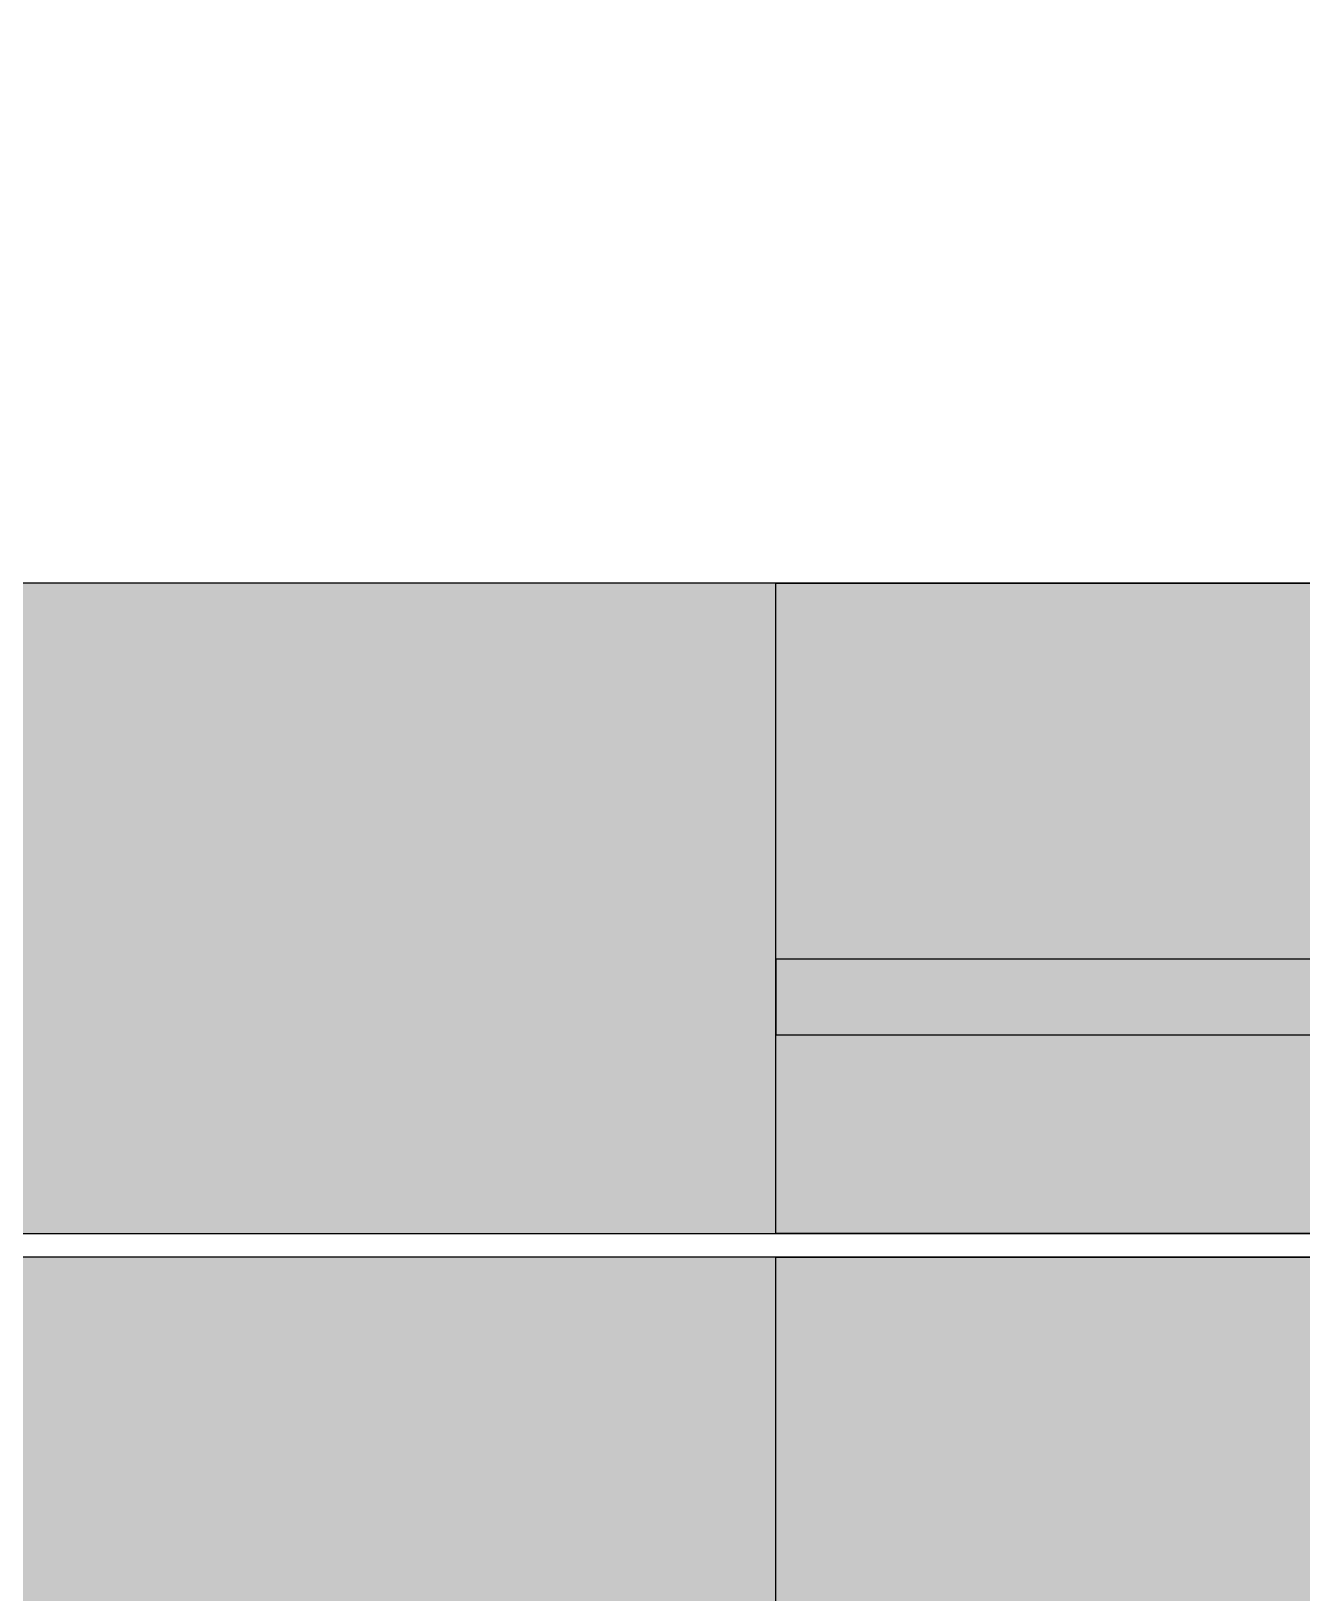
# Model space of a CAD drawing. Header units: millimetres. Extents: x -9400 to 16593, y -27108 to 22430.
# Drawn here: x -6800 to -6262, y 5398 to 6058 of the extents above; entities that cross this region are included whole.
import ezdxf
from ezdxf.enums import TextEntityAlignment as Align

# ---------------------------------------------------------------- set-up
doc = ezdxf.new("R2010")
doc.units = ezdxf.units.MM
doc.set_wipeout_variables(frame=1)
doc.layers.add('Техника LTM 11200-9.1', color=250, linetype='Continuous')
doc.layers.add('Техника LTM 11200-9.1 Штрих', color=7, linetype='Continuous', true_color=0xffd452)
doc.styles.add('arial', font='arial.ttf')

# ---------------------------------------------------------------- blocks, each defined once
blk = doc.blocks.new('LTM 11200-9.1-20240608.130851')
at = {"color": 0, "linetype": 'ByBlock', "lineweight": -2, "ltscale": 50, "transparency": 16777216}
blk.add_wipeout([(1022.8146851898641, 508.8058813024984), (984.1908195091744, 438.0234888882769), (937.4941594154843, 372.28634556659654), (883.3755655992832, 312.51069936048907), (822.5893460832145, 259.52970660888855), (755.9827426341864, 214.08181938643702), (746.5000000000001, 208.50464921478124), (570.1669743651873, 106.69872939752531), (570.1669743651873, 106.69872939752531), (564.3011459834474, 103.80602296116604), (558.1079266203194, 101.70370827226702), (551.6932839761935, 100.42775651802822), (545.1669743651875, 99.99999958672583), (333.2037587267697, 99.99999958672583), (333.2037587267697, 99.99999958672583), (322.7616633491655, 100.68441067681943), (312.4982351185676, 102.72593348359828), (302.58908413756234, 106.08963698582147), (293.2037587267697, 110.71796728397044), (249.80724037729686, 135.77295883494662), (247.1085948277472, 137.84353386905786), (238.00004300582822, 124.33952006930485), (231.06887776225648, 128.37000860151602), (231.06887776225648, 128.37000860151602), (227.04815571655843, 120.46910382345732), (225.50952286565047, 111.73851901882813), (226.58707054291403, 102.93912170515205), (230.18689083214878, 94.83777638687775), (230.18689083214878, 94.83777638687775), (237.33610094235684, 76.12090898145584), (236.5632686927235, 56.10004334118048), (227.99249002392452, 37.98998857366246), (213.00000000085885, 24.698729281168426), (149.59075555553153, -11.910615071800066), (149.59075555553153, -11.910615071800066), (140.45979071918038, -17.86869502349964), (132.03173479397645, -24.785421769234745), (124.40677480764464, -32.57857394023563), (117.67555112663854, -41.15551181513001), (98.29824531744816, -68.82917248255376), (98.29824531744816, -68.82917248255376), (75.26067977540669, -93.46566269314076), (46.2770706606168, -110.71780686948091), (13.637296342668861, -119.22258249695233), (-20.07990590306767, -118.30806146368832), (-52.21067555460385, -108.04649639786635), (-80.21648974779363, -89.24861227819156), (-84.81372132690736, -84.89188827354519), (-266.21197882881097, 96.50635134539334), (-336.9998161347902, 165.94530796751496), (-866.0808936206032, 165.94529501162287), (-1167.4151198584586, 90.81423419382213), (-1167.4151198584586, 90.81423419382213), (-1189.9263396927408, 83.5541538481209), (-1211.252911146627, 73.3247288850198), (-1231.0052360360235, 60.31283253909305), (-1248.8224748361538, 44.75616880317125), (-1394.2893218785466, -100.71067823920794), (-1394.2893218785466, -100.71067823920794), (-1419.1402423043805, -118.86440595526665), (-1448.3346599652068, -128.60155407189723), (-1479.107495437005, -128.99989190038445), (-1508.5441732289949, -120.02169182628722), (-1533.8566688284163, -102.51730259017745), (-1552.647569772184, -78.144610541053), (-1563.137140832761, -49.21201689711779), (-1564.999999997206, -30.00000012056239), (-1564.999999997206, 32.03240227841911), (-1564.999999997206, 32.03240227841911), (-1564.5717846438058, 45.11302812434451), (-1563.2889722704817, 58.13764072222398), (-1561.1570560767468, 71.05046668143518), (-1558.185165255025, 83.79621129890461), (-1558.185165255025, 83.79621129890461), (-1497.3627447226027, 310.7885749652339), (-1497.3627447226027, 414.31619300623424), (-1542.9555495745446, 584.470857173292), (-1542.9555495745446, 584.470857173292), (-1543.936053519791, 608.461679800803), (-1535.5973357940213, 630.9780459601386), (-1519.2269967959937, 648.5431522627202), (-1497.3528178603049, 658.4447306329009), (-1484.999999997206, 659.9999998794372), (-1214.1711635447755, 659.9999998800997), (-1212.266426014132, 664.0847226964108), (-586.4521676169243, 891.8624849330811), (-580.417075531681, 895.3493390504516), (-582.9999999933059, 918.7466979436579), (-582.9999999932043, 1116.6787891924034), (-582.9999999932043, 1116.6787891924034), (-584.0546843466733, 1126.894271376905), (-587.1742430436698, 1136.6787891924798), (-592.2270700942952, 1145.6195595252746), (-598.9999999933059, 1153.3393947521693), (-598.9999999933059, 1153.3393947521693), (-608.4134335164599, 1165.1949778063865), (-613.8473488286036, 1179.3243848934064), (-614.8036414664814, 1194.4324319095174), (-611.1946520530619, 1209.134226890543), (-602.6337336723807, 1221.9451399321845), (-561.4805234425294, 1259.945262046793), (-463.7308086437405, 1325.943190667342), (-460.373381919082, 1320.9704966501597), (-290.7512852860382, 1435.4946878507328), (-290.7512852860382, 1435.4946878507328), (-270.56411008210773, 1443.4447842832144), (-248.90989242731666, 1442.095364497208), (-229.86591428386092, 1431.7005113250118), (-217.01797449290086, 1414.2174761443632), (-213.70944349130147, 1403.6885348039798), (-185.4872354327525, 1259.9452079621262), (-174.99933955306176, 1190.0000716171055), (-197.77568135003082, 1105.0000003118914), (-263.90168330304357, 922.218455406168), (-264.77506260671714, 904.9999188997974), (-248.1610642772283, 904.9998882795337), (-47.169552377104765, 949.5586309888606), (-48.035310832841816, 953.463815017298), (-39.522644188124104, 955.3512123411349), (-36.34876389497356, 964.1194641674813), (-39.832599257904576, 963.3470056844965), (-43.472375672790776, 965.0062863062774), (-43.472375672790776, 965.0062863062778), (-14.519369376413977, 1027.0118794895586), (22.75556361547754, 1084.4013343576655), (67.63156944735653, 1136.064805593982), (119.24079835456735, 1181.0031817463494), (176.5851878685158, 1218.347406880646), (183.60325356194545, 1222.1770722035), (207.91959879148646, 1359.464521062386), (207.91959879148646, 1359.464521062386), (216.63099661133242, 1381.6031213800295), (233.26160608738843, 1398.6157315399935), (255.19669777214574, 1407.8275624536225), (278.9875507847177, 1407.790294046417), (300.893674192233, 1398.5097858030774), (317.4709016196192, 1381.4451555164085), (324.9712084163622, 1364.470585244024), (349.345262915842, 1273.138480987691), (349.345262915842, 1273.138480987691), (416.97240093037453, 1276.0009091891645), (484.3326282172951, 1269.3508662494853), (550.0945321847912, 1253.319793989184), (612.9582919959926, 1228.2245555235947), (671.6813702552798, 1194.5611722860356), (725.1030724553241, 1152.9950198865774), (772.1674887536267, 1104.347676590717), (811.9443646215175, 1049.5806843651478), (843.6474878455501, 989.7765434626401), (855.1628487252749, 961.3810551581553), (851.3872958889551, 959.4188885699989), (849.6861621805294, 953.0699312872314), (849.6861621805294, 953.0699312872314), (851.8981973749048, 947.7762425973699), (853.8916018024654, 942.3964118905076), (855.6630313536405, 936.9394643012827), (857.209514301052, 931.4145543346242), (1065.1435528585716, 875.6988663762461), (1056.0825285997855, 935.3386157858765), (1056.0825285997855, 935.3386157858765), (1056.0718364792433, 936.5058050074301), (1056.5074066387501, 937.5887286596319), (1057.3233012576277, 938.423450751852), (1058.3960079420654, 938.8836087350649), (1085.4424885511692, 944.6325156586097), (1085.4424885511692, 944.6325156586097), (1086.3798090134253, 944.6816385424938), (1087.2864335528454, 944.4387092293057), (1088.0736154426916, 943.9275073328079), (1088.664299834971, 943.1980728563797), (1088.664299834971, 943.1980728563797), (1149.1339744502334, 838.4615241056019), (1149.1339744502334, 838.4615241056019), (1149.433675717747, 837.7379812409097), (1149.535898238879, 836.9615241056019), (1149.433675717747, 836.1850669702942), (1149.1339744502334, 835.4615241056019), (1145.4999998540152, 829.167295471547), (1145.4999998540152, 829.167295471547), (1161.6138842228509, 814.2902655188893), (1170.0033489849, 794.0269940487935), (1169.1216395659292, 772.1133937474976), (1159.131315570827, 752.5896462553444), (1141.8742798832418, 739.0553191962742), (1120.5321894556198, 734.0057186334905), (1120.0000000000002, 733.9999999995491), (1119.9500119273184, 723.9575171348117), (1119.9500119273184, 723.9575171348117), (1119.2556315460592, 721.0372419363359), (1117.5338633460915, 718.5784443411092), (1115.0271046165487, 716.927283531081), (1112.0882666962282, 716.3162164097305), (1112.0882666962282, 716.3162164097305), (1102.572187305355, 713.3164701606336), (1096.242173974358, 705.6038068228643), (1095.1559563197188, 695.6854210802587), (1099.666636636965, 686.785533013099), (1099.666636636965, 686.785533013099), (1101.372819154572, 684.3357618222624), (1102.2798164627127, 681.4915055831259), (1102.3067929916222, 678.5062568602), (1101.4513444749757, 675.6460740852347)], dxfattribs=at)
for points in [[(238.000043005828, 124.3395200693049, 1.110223024625157e-16), (231.0688777622563, 128.370008601516, 0.3052800898424828)], [(213.0000000008586, 24.6987292811682, 1.110223024625157e-16), (149.5907555555314, -11.91061507179984, 0.1095178116827467)], [(117.6755511266383, -41.15551181513001, 1.110223024625157e-16), (98.29824531744816, -68.82917248255399, -0.4661674763963348)], [(-84.8137213269074, -84.89188827354519, 1.110223024625157e-16), (-266.211978828811, 96.50635134539334, 1.110223024625157e-16), (-336.9998161347903, 165.945307967515, 1.110223024625157e-16), (-866.0808936206031, 165.9452950116229, 1.110223024625157e-16), (-1167.415119858459, 90.8142341938219, 0.1360940270824719)], [(-1248.822474836154, 44.75616880317102, 1.110223024625157e-16), (-1394.289321878547, -100.7106782392075, -0.6681786379193838)], [(-1564.999999997206, -30.00000012056262, 1.110223024625157e-16), (-1564.999999997206, 32.03240227841889, -0.06554346275772166)], [(-1558.185165255025, 83.79621129890438, 1.110223024625157e-16), (-1497.362744722603, 310.7885749652341, 1.110223024625157e-16), (-1497.362744722603, 414.3161930062342, 1.110223024625157e-16), (-1542.955549574544, 584.4708571732917, -0.478812575144597), (-1484.999999997206, 659.9999998794374, 1.110223024625157e-16), (-1214.171163544775, 659.9999998800995, 1.110223024625157e-16), (-1212.266426014132, 664.0847226964106, 1.110223024625157e-16), (-586.4521676169243, 891.8624849330809), (-580.4170755316809, 895.3493390504518), (-582.9999999933061, 918.7466979436576), (-582.9999999932043, 1116.678789192403, 0.2087121525228701), (-598.9999999933061, 1153.339394752169, -0.313649937460844), (-611.1946520530619, 1209.134226890543), (-602.6337336723809, 1221.945139932184), (-561.4805234425294, 1259.945262046793), (-463.7308086437406, 1325.943190667342)]]:
    blk.add_lwpolyline(points, format="xyb", dxfattribs=at)
blk = doc.blocks.new('LTM 11200-9.1-20240609.133235')
at = {"color": 0, "linetype": 'ByBlock', "lineweight": -2, "ltscale": 50, "transparency": 16777216}
blk.add_wipeout([(696.7530393247758, 569.9999999999854), (754.0286886009048, 569.9999999999891), (754.0286886009048, 632.6794919242823), (788.5832387478399, 674.999999999987), (796.7482045571155, 679.9999999999854), (831.5173254464131, 679.9999999999854), (831.5173254464131, 679.9999999999854), (833.5409177623867, 679.4920170956686), (835.3320696415619, 678.4220883886637), (836.7386117747259, 676.8811108677437), (837.6410498033762, 674.999999999987), (859.7157683969232, 620.9282032302619), (860.0947057788868, 618.9282032302617), (860.0947057788868, 579.9999999999854), (863.6302396867793, 579.9999999999873), (863.6302396867793, 579.9999999999873), (870.3460053550915, 579.2522479765091), (876.8106644792568, 577.2853153369283), (882.8048442321711, 574.1659483033698), (888.1251371126343, 569.9999999999943), (903.2282194312535, 569.9999999999964), (903.2282194312535, 569.9999999999964), (904.2714750663381, 569.8819786790848), (905.275040967206, 569.5734874556431), (906.204454055424, 569.0851201105286), (907.0277977063557, 568.4336474827105), (907.0277977063557, 568.4336474827105), (908.48613760384, 566.62600797544), (909.5441569481044, 564.5584222064804), (910.1571703559683, 562.3182145360581), (910.2992872431311, 559.999999999993), (1052.7408232305638, 559.999999999993), (1052.7408232305602, -1.2732925824820995e-11), (-1052.7408232305684, -1.2732925824820995e-11), (-1052.740823230572, 559.999999999993), (-910.299287243139, 559.999999999993), (-910.299287243139, 559.999999999993), (-910.1571703559765, 562.3182145360581), (-909.5441569481126, 564.5584222064804), (-908.486137603848, 566.62600797544), (-907.0277977063637, 568.4336474827105), (-907.0277977063637, 568.4336474827105), (-906.2044540554316, 569.0851201105286), (-905.2750409672129, 569.5734874556431), (-904.2714750663446, 569.8819786790848), (-903.2282194312596, 569.9999999999964), (-888.1251371126422, 569.9999999999943), (-888.1251371126422, 569.9999999999943), (-882.8048442321798, 574.1659483033698), (-876.8106644792656, 577.2853153369281), (-870.3460053551009, 579.2522479765089), (-863.630239686789, 579.9999999999873), (-860.0947057788948, 579.9999999999854), (-860.0947057788948, 618.9282032302617), (-859.7157683969311, 620.9282032302619), (-837.6410498033842, 674.999999999987), (-837.6410498033842, 674.999999999987), (-836.7386117747337, 676.8811108677437), (-835.33206964157, 678.4220883886637), (-833.5409177623947, 679.4920170956684), (-831.5173254464211, 679.9999999999854), (-796.7482045571237, 679.9999999999854), (-788.583238747848, 674.999999999987), (-754.0286886009128, 632.6794919242823), (-754.0286886009128, 569.9999999999891), (-696.7530393247838, 569.9999999999854), (-696.7530393247838, 559.9999999999964), (696.7530393247758, 559.9999999999964)], dxfattribs=at)
at = {"layer": 'Техника LTM 11200-9.1 Штрих', "ltscale": 50, "true_color": 0xadadad, "transparency": 16777216}
h = blk.add_hatch(color=253, dxfattribs=at)
h.dxf.hatch_style = 1
h.paths.add_polyline_path([(-150.0000000000055, 559.9999999999964), (-671.1349022638351, 559.9999999999964), (-671.1349022638351, -1.2732925824821e-11), (-150, -1.2732925824821e-11)])
h.paths.add_polyline_path([(671.134902263828, 559.9999999999964), (149.9999999999965, 559.9999999999964), (150, -1.27897692436818e-11), (671.1349022638278, -1.2732925824821e-11)])
at = {"layer": 'Техника LTM 11200-9.1 Штрих', "ltscale": 50, "true_color": 0x848484, "transparency": 16777216}
h = blk.add_hatch(color=252, dxfattribs=at)
h.dxf.hatch_style = 1
h.paths.add_polyline_path([(-150.0000000000055, 560.0000000000036), (-150.0000000000039, 400.9999999999964), (149.9999999999974, 401), (149.9999999999963, 560.0000000000055)])
h.paths.add_polyline_path([(-150.0000000000036, 368.9999999999964), (-150.0000000000011, 115.9999999999981), (149.9999999999992, 116), (149.9999999999976, 369)])
h.paths.add_polyline_path([(150, 1.932676241267473e-12), (149.9999999999995, 83.99999999999994), (-150.0000000000009, 83.99999999999807), (-150, -1.818989403545856e-12)])
at = {"color": 0, "linetype": 'ByBlock', "lineweight": -2, "ltscale": 50, "transparency": 16777216}
blk.add_lwpolyline([(-696.7530393247835, 559.9999999999964), (696.7530393247762, 559.9999999999964), (696.7530393247762, 569.9999999999854), (754.0286886009053, 569.9999999999891), (754.0286886009053, 632.679491924282), (788.5832387478404, 674.9999999999873), (796.748204557116, 679.9999999999854), (831.5173254464135, 679.9999999999854, -0.3011528066670052), (837.6410498033765, 674.9999999999873), (859.7157683969235, 620.9282032302617), (860.0947057788871, 618.9282032302617), (860.0947057788871, 579.9999999999854), (863.6302396867795, 579.9999999999873, -0.1865952159101534), (888.1251371126345, 569.9999999999945), (903.2282194312538, 569.9999999999964, -0.1877385796348731), (907.0277977063561, 568.4336474827105, -0.2088335978390284), (910.2992872431314, 559.9999999999927), (1052.740823230564, 559.9999999999927), (1052.740823230561, -1.2732925824821e-11), (-1052.740823230568, -1.2732925824821e-11)], format="xyb", dxfattribs=at)
blk.add_lwpolyline([(-150.0000000000055, 560.0000000000036), (-150, -1.818989403545856e-12), (150, 1.818989403545856e-12), (149.9999999999964, 560.0000000000055)], close=True, dxfattribs=at)
blk = doc.blocks.new('LTM 11200-9.1-20240609.140256')
at = {"color": 0, "linetype": 'ByBlock', "lineweight": -2, "ltscale": 50, "transparency": 16777216}
blk.add_wipeout([(696.7530393247799, 284.99999999999363), (754.0286886009089, 284.9999999999968), (754.0286886009089, 347.67949192429023), (788.583238747844, 389.99999999999454), (796.7482045571196, 394.9999999999932), (831.5173254464172, 394.9999999999932), (831.5173254464172, 394.9999999999932), (833.5409177623908, 394.49201709567615), (835.332069641566, 393.42208838867145), (836.73861177473, 391.88111086775143), (837.6410498033803, 389.99999999999454), (859.7157683969273, 335.92820323026945), (860.0947057788909, 333.92820323026945), (860.0947057788909, 294.9999999999932), (863.6302396867834, 294.999999999995), (863.6302396867834, 294.999999999995), (870.3460053550956, 294.2522479765171), (876.8106644792609, 292.28531533693604), (882.8048442321752, 289.16594830337726), (888.1251371126384, 285.0000000000018), (903.2282194312576, 285.00000000000364), (903.2282194312576, 285.00000000000364), (904.2714750663422, 284.88197867909275), (905.2750409672101, 284.5734874556506), (906.2044540554281, 284.08512011053654), (907.0277977063598, 283.43364748271824), (907.0277977063598, 283.43364748271824), (908.4861376038441, 281.62600797544746), (909.5441569481085, 279.55842220648856), (910.1571703559724, 277.3182145360656), (910.2992872431352, 275.00000000000045), (1052.740823230568, 275.00000000000045), (1052.7408232305643, 4.547473508864641e-13), (-1052.7408232305643, 4.547473508864641e-13), (-1052.740823230568, 275.00000000000045), (-910.2992872431349, 275.00000000000045), (-910.2992872431349, 275.00000000000045), (-910.1571703559724, 277.3182145360656), (-909.5441569481085, 279.55842220648856), (-908.4861376038439, 281.62600797544746), (-907.0277977063596, 283.43364748271824), (-907.0277977063596, 283.43364748271824), (-906.2044540554275, 284.08512011053654), (-905.2750409672088, 284.5734874556506), (-904.2714750663405, 284.88197867909275), (-903.2282194312555, 285.00000000000364), (-888.1251371126381, 285.0000000000018), (-888.1251371126381, 285.0000000000018), (-882.8048442321757, 289.16594830337726), (-876.8106644792615, 292.28531533693604), (-870.3460053550968, 294.2522479765166), (-863.6302396867849, 294.999999999995), (-860.0947057788907, 294.9999999999932), (-860.0947057788907, 333.92820323026945), (-859.715768396927, 335.92820323026945), (-837.6410498033802, 389.99999999999454), (-837.6410498033802, 389.99999999999454), (-836.7386117747296, 391.88111086775143), (-835.3320696415659, 393.42208838867145), (-833.5409177623906, 394.49201709567615), (-831.517325446417, 394.9999999999932), (-796.7482045571196, 394.9999999999932), (-788.5832387478439, 389.99999999999454), (-754.0286886009087, 347.67949192429023), (-754.0286886009087, 284.9999999999968), (-696.7530393247797, 284.99999999999363), (-696.7530393247797, 275.0000000000041), (696.7530393247799, 275.0000000000041)], dxfattribs=at)
at = {"layer": 'Техника LTM 11200-9.1 Штрих', "ltscale": 50, "true_color": 0xadadad, "transparency": 16777216}
h = blk.add_hatch(color=253, dxfattribs=at)
h.dxf.hatch_style = 1
h.paths.add_polyline_path([(-149.9999999999965, -5.329070518200751e-14), (-150.0000000000019, 275.0000000000035), (-671.1349022638316, 275.0000000000035), (-671.1349022638316, -5.684341886080801e-14)])
h.paths.add_polyline_path([(671.1349022638311, 275.0000000000035), (149.9999999999999, 275.0000000000035), (150.0000000000034, -6.039613253960852e-14), (671.1349022638313, -6.394884621840902e-14)])
at = {"layer": 'Техника LTM 11200-9.1 Штрих', "ltscale": 50, "true_color": 0x848484, "transparency": 16777216}
h = blk.add_hatch(color=252, dxfattribs=at)
h.dxf.hatch_style = 1
h.paths.add_polyline_path([(150.000000000002, 116.0000000000072), (149.9999999999999, 275.0000000000126), (-150.0000000000019, 275.0000000000108), (-149.9999999999987, 116.0000000000035)])
h.paths.add_polyline_path([(-149.9999999999981, 84.00000000000352), (-149.9999999999965, 1.085709300241433e-11), (150.0000000000036, 1.449507180950604e-11), (150.0000000000024, 84.00000000000716)])
at = {"layer": 'Техника LTM 11200-9.1 Штрих', "ltscale": 50, "true_color": 0xadadad, "transparency": 16777216}
h = blk.add_hatch(color=253, dxfattribs=at)
h.dxf.hatch_style = 1
h.paths.add_polyline_path([(-150.0000000000001, 116.0000000000035), (149.9999999999999, 116.0000000000072), (149.9999999999999, 84.00000000000716), (-150.0000000000001, 84.00000000000352)])
at = {"color": 0, "linetype": 'ByBlock', "lineweight": -2, "ltscale": 50, "transparency": 16777216}
blk.add_lwpolyline([(-696.7530393247799, 275.0000000000035), (696.7530393247797, 275.0000000000035), (696.7530393247797, 284.9999999999926), (754.0286886009088, 284.9999999999962), (754.0286886009088, 347.6794919242892), (788.5832387478439, 389.9999999999944), (796.7482045571195, 394.9999999999926), (831.517325446417, 394.9999999999926, -0.3011528066670052), (837.64104980338, 389.9999999999944), (859.715768396927, 335.9282032302689), (860.0947057788907, 333.9282032302689), (860.0947057788907, 294.9999999999926), (863.630239686783, 294.9999999999944, -0.1865952159101534), (888.1251371126381, 285.0000000000017), (903.2282194312573, 285.0000000000035, -0.1877385796348731), (907.0277977063596, 283.4336474827177, -0.2088335978390284), (910.2992872431349, 274.9999999999999), (1052.740823230568, 274.9999999999999), (1052.740823230564, -5.684341886080801e-14), (-1052.740823230564, -5.684341886080801e-14)], format="xyb", dxfattribs=at)
for points in [[(-150.0000000000019, 275.0000000000108), (-149.9999999999965, 1.085709300241433e-11), (150.0000000000035, 1.449507180950604e-11), (149.9999999999999, 275.0000000000126)], [(-150.0000000000001, 116.0000000000035), (149.9999999999999, 116.0000000000072), (149.9999999999999, 84.00000000000716), (-150.0000000000001, 84.00000000000352)]]:
    blk.add_lwpolyline(points, close=True, dxfattribs=at)
blk = doc.blocks.new('LTM 11200-9.1-20240608.20492501')
at = {"color": 0, "linetype": 'ByBlock', "lineweight": -2, "ltscale": 50, "transparency": 16777216}
blk.add_lwpolyline([(-14761.00006967527, -1269.999867621964, 2.220446049250313e-16), (-14761.00006967527, -1458.99997359718)], format="xyb", dxfattribs=at)
blk = doc.blocks.new('*U191')
at = {"color": 0, "linetype": 'ByBlock', "lineweight": -2, "ltscale": 50, "transparency": 16777216, "xscale": -1, "rotation": 62.00000000000003}
blk.add_blockref('LTM 11200-9.1-20240608.20492501', (-1500, 3695), dxfattribs=at)
at = {"color": 0, "linetype": 'ByBlock', "lineweight": -2, "ltscale": 50, "transparency": 16777216, "xscale": -1}
blk.add_blockref('LTM 11200-9.1-20240608.130851', (-8005, 3890), dxfattribs=at)
blk.add_blockref('LTM 11200-9.1-20240609.133235', (-6335.000000000015, 4760.000000000015), dxfattribs=at)
at = {"layer": 'Defpoints', "color": 250, "linetype": 'ByBlock', "lineweight": -2, "ltscale": 50, "transparency": 16777216, "style": 'arial', "width": 0.8}
blk.add_attdef('МАРКА', text='', height=250, rotation=61.99999999998346, dxfattribs=at).set_placement((4790.037595523239, 15753.98230572478), align=Align.MIDDLE_CENTER)
at = {"color": 0, "linetype": 'ByBlock', "lineweight": -2, "ltscale": 50, "transparency": 16777216, "xscale": -1}
blk.add_blockref('LTM 11200-9.1-20240609.140256', (-6335.000000000015, 5330.000000000015), dxfattribs=at)

msp = doc.modelspace()

# ---------------------------------------------------------------- block references
at = {"layer": 'Техника LTM 11200-9.1', "transparency": 16777216}
msp.add_blockref('*U191', (0, 220), dxfattribs=at)

doc.saveas('drawing.dxf')
